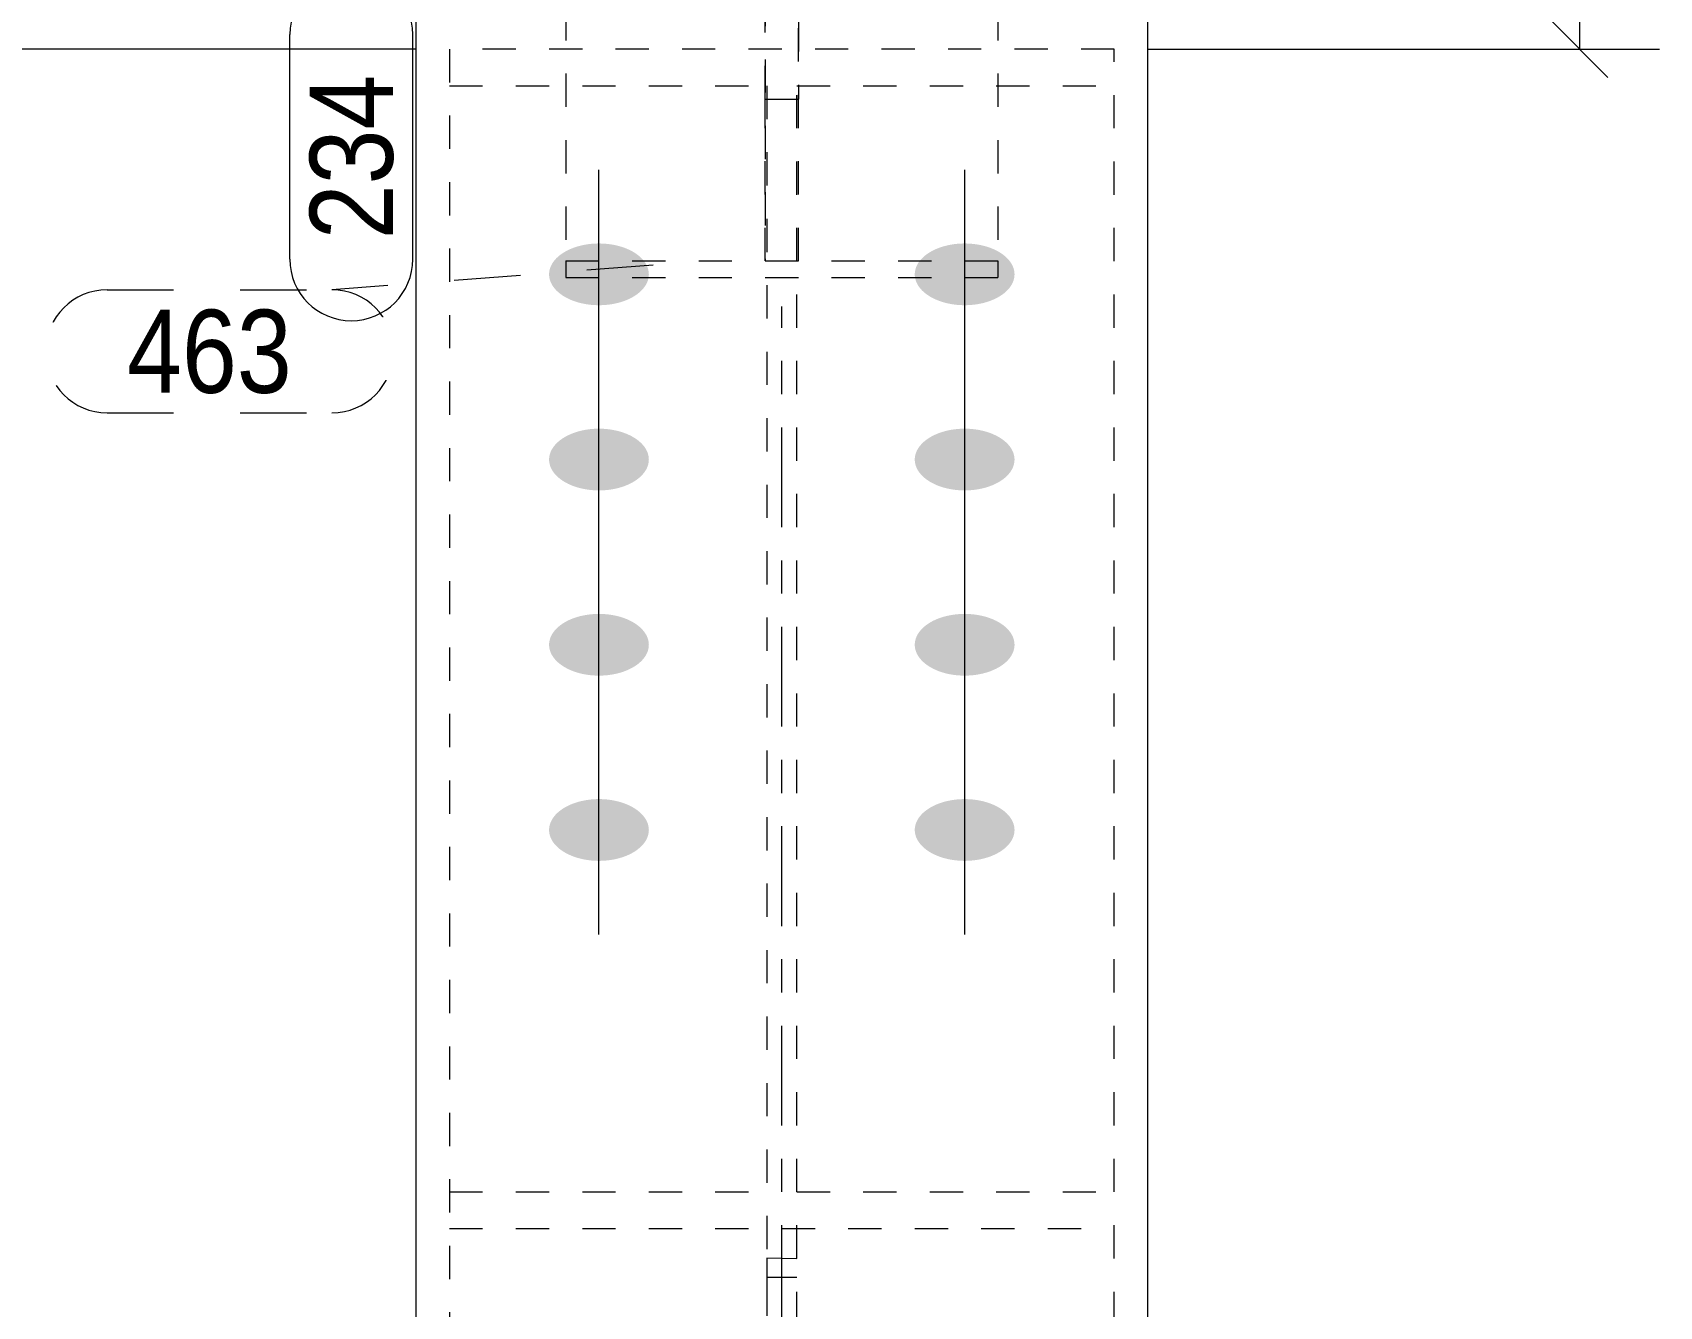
# Model space of a CAD drawing. Header units: millimetres. Extents: x 2 to 579, y 1 to 825.
# Drawn here: x 35.08 to 84.02, y 658.67 to 697 of the extents above; entities that cross this region are included whole.
import ezdxf

# ---------------------------------------------------------------- set-up
doc = ezdxf.new("R2010")
doc.units = ezdxf.units.MM
for name, pattern in [('XKITLINE00', [0]), ('XKITLINE01', [4, 1, -1, 1, -1]), ('XKITLINE02', [4, 2, -2]), ('XKITLINE03', [6, 3, -1, 1, -1])]:
    doc.linetypes.add(name, pattern=pattern)
for name, color, linetype, lineweight in [('Bolt', 3, 'Continuous', 0), ('Dimensions', 7, 'Continuous', 0), ('Part', 2, 'Continuous', 0), ('PartMark', 7, 'Continuous', 0)]:
    doc.layers.add(name, color=color, linetype=linetype, lineweight=lineweight)
doc.styles.add('ARIAL', font='ARIAL.TTF')

# ---------------------------------------------------------------- blocks, each defined once
blk = doc.blocks.new('*A40')
at = {"layer": 'Bolt'}
for points in [[(52.083, 688.792), (52.046, 688.793), (52.009, 688.794), (51.972, 688.796), (51.936, 688.799), (51.899, 688.802), (51.863, 688.805), (51.827, 688.81), (51.791, 688.814), (51.755, 688.82), (51.719, 688.825), (51.684, 688.832), (51.649, 688.839), (51.614, 688.846), (51.58, 688.854), (51.545, 688.862), (51.512, 688.871), (51.478, 688.881), (51.445, 688.891), (51.412, 688.901), (51.38, 688.912), (51.348, 688.924), (51.317, 688.936), (51.286, 688.948), (51.256, 688.961), (51.226, 688.975), (51.197, 688.988), (51.168, 689.003), (51.14, 689.017), (51.112, 689.032), (51.085, 689.048), (51.059, 689.064), (51.033, 689.08), (51.008, 689.097), (50.984, 689.114), (50.96, 689.131), (50.937, 689.149), (50.915, 689.167), (50.893, 689.186), (50.872, 689.205), (50.852, 689.224), (50.833, 689.243), (50.814, 689.263), (50.797, 689.283), (50.78, 689.303), (50.764, 689.323), (50.748, 689.344), (50.734, 689.365), (50.72, 689.386), (50.707, 689.408), (50.695, 689.429), (50.684, 689.451), (50.674, 689.473), (50.664, 689.495), (50.656, 689.517), (50.648, 689.539), (50.642, 689.562), (50.636, 689.584), (50.631, 689.607), (50.627, 689.629), (50.624, 689.652), (50.621, 689.675), (50.62, 689.698), (50.62, 689.72), (50.62, 689.743), (50.621, 689.766), (50.624, 689.789), (50.627, 689.811), (50.631, 689.834), (50.636, 689.857), (50.642, 689.879), (50.648, 689.902), (50.656, 689.924), (50.664, 689.946), (50.674, 689.968), (50.684, 689.99), (50.695, 690.012), (50.707, 690.033), (50.72, 690.055), (50.734, 690.076), (50.748, 690.097), (50.764, 690.117), (50.78, 690.138), (50.797, 690.158), (50.814, 690.178), (50.833, 690.198), (50.852, 690.217), (50.872, 690.236), (50.893, 690.255), (50.915, 690.274), (50.937, 690.292), (50.96, 690.31), (50.984, 690.327), (51.008, 690.344), (51.033, 690.361), (51.059, 690.377), (51.085, 690.393), (51.112, 690.409), (51.14, 690.424), (51.168, 690.438), (51.197, 690.453), (51.226, 690.466), (51.256, 690.48), (51.286, 690.493), (51.317, 690.505), (51.348, 690.517), (51.38, 690.528), (51.412, 690.539), (51.445, 690.55), (51.478, 690.56), (51.512, 690.569), (51.545, 690.578), (51.58, 690.587), (51.614, 690.595), (51.649, 690.602), (51.684, 690.609), (51.719, 690.615), (51.755, 690.621), (51.791, 690.627), (51.827, 690.631), (51.863, 690.635), (51.899, 690.639), (51.936, 690.642), (51.972, 690.645), (52.009, 690.647), (52.046, 690.648), (52.083, 690.649), (52.12, 690.649), (52.156, 690.649), (52.193, 690.648), (52.23, 690.647), (52.267, 690.645), (52.303, 690.642), (52.34, 690.639), (52.376, 690.635), (52.412, 690.631), (52.448, 690.627), (52.484, 690.621), (52.52, 690.615), (52.555, 690.609), (52.59, 690.602), (52.625, 690.595), (52.659, 690.587), (52.694, 690.578), (52.727, 690.569), (52.761, 690.56), (52.794, 690.55), (52.827, 690.539), (52.859, 690.528), (52.891, 690.517), (52.922, 690.505), (52.953, 690.493), (52.983, 690.48), (53.013, 690.466), (53.042, 690.453), (53.071, 690.438), (53.099, 690.424), (53.127, 690.409), (53.154, 690.393), (53.18, 690.377), (53.206, 690.361), (53.231, 690.344), (53.255, 690.327), (53.279, 690.31), (53.302, 690.292), (53.324, 690.274), (53.346, 690.255), (53.367, 690.236), (53.387, 690.217), (53.406, 690.198), (53.425, 690.178), (53.442, 690.158), (53.459, 690.138), (53.476, 690.117), (53.491, 690.097), (53.505, 690.076), (53.519, 690.055), (53.532, 690.033), (53.544, 690.012), (53.555, 689.99), (53.565, 689.968), (53.575, 689.946), (53.583, 689.924), (53.591, 689.902), (53.597, 689.879), (53.603, 689.857), (53.608, 689.834), (53.612, 689.811), (53.615, 689.789), (53.618, 689.766), (53.619, 689.743), (53.62, 689.72), (53.619, 689.698), (53.618, 689.675), (53.615, 689.652), (53.612, 689.629), (53.608, 689.607), (53.603, 689.584), (53.597, 689.562), (53.591, 689.539), (53.583, 689.517), (53.575, 689.495), (53.565, 689.473), (53.555, 689.451), (53.544, 689.429), (53.532, 689.408), (53.519, 689.386), (53.505, 689.365), (53.491, 689.344), (53.476, 689.323), (53.459, 689.303), (53.442, 689.283), (53.425, 689.263), (53.406, 689.243), (53.387, 689.224), (53.367, 689.205), (53.346, 689.186), (53.324, 689.167), (53.302, 689.149), (53.279, 689.131), (53.255, 689.114), (53.231, 689.097), (53.206, 689.08), (53.18, 689.064), (53.154, 689.048), (53.127, 689.032), (53.099, 689.017), (53.071, 689.003), (53.042, 688.988), (53.013, 688.975), (52.983, 688.961), (52.953, 688.948), (52.922, 688.936), (52.891, 688.924), (52.859, 688.912), (52.827, 688.901), (52.794, 688.891), (52.761, 688.881), (52.727, 688.871), (52.694, 688.862), (52.659, 688.854), (52.625, 688.846), (52.59, 688.839), (52.555, 688.832), (52.52, 688.825), (52.484, 688.82), (52.448, 688.814), (52.412, 688.81), (52.376, 688.805), (52.34, 688.802), (52.303, 688.799), (52.267, 688.796), (52.23, 688.794), (52.193, 688.793), (52.156, 688.792), (52.12, 688.792)], [(63.083, 688.792), (63.046, 688.793), (63.009, 688.794), (62.972, 688.796), (62.936, 688.799), (62.899, 688.802), (62.863, 688.805), (62.827, 688.81), (62.791, 688.814), (62.755, 688.82), (62.719, 688.825), (62.684, 688.832), (62.649, 688.839), (62.614, 688.846), (62.58, 688.854), (62.545, 688.862), (62.512, 688.871), (62.478, 688.881), (62.445, 688.891), (62.412, 688.901), (62.38, 688.912), (62.348, 688.924), (62.317, 688.936), (62.286, 688.948), (62.256, 688.961), (62.226, 688.975), (62.197, 688.988), (62.168, 689.003), (62.14, 689.017), (62.112, 689.032), (62.085, 689.048), (62.059, 689.064), (62.033, 689.08), (62.008, 689.097), (61.984, 689.114), (61.96, 689.131), (61.937, 689.149), (61.915, 689.167), (61.893, 689.186), (61.872, 689.205), (61.852, 689.224), (61.833, 689.243), (61.814, 689.263), (61.797, 689.283), (61.78, 689.303), (61.764, 689.323), (61.748, 689.344), (61.734, 689.365), (61.72, 689.386), (61.707, 689.408), (61.695, 689.429), (61.684, 689.451), (61.674, 689.473), (61.664, 689.495), (61.656, 689.517), (61.648, 689.539), (61.642, 689.562), (61.636, 689.584), (61.631, 689.607), (61.627, 689.629), (61.624, 689.652), (61.621, 689.675), (61.62, 689.698), (61.62, 689.72), (61.62, 689.743), (61.621, 689.766), (61.624, 689.789), (61.627, 689.811), (61.631, 689.834), (61.636, 689.857), (61.642, 689.879), (61.648, 689.902), (61.656, 689.924), (61.664, 689.946), (61.674, 689.968), (61.684, 689.99), (61.695, 690.012), (61.707, 690.033), (61.72, 690.055), (61.734, 690.076), (61.748, 690.097), (61.764, 690.117), (61.78, 690.138), (61.797, 690.158), (61.814, 690.178), (61.833, 690.198), (61.852, 690.217), (61.872, 690.236), (61.893, 690.255), (61.915, 690.274), (61.937, 690.292), (61.96, 690.31), (61.984, 690.327), (62.008, 690.344), (62.033, 690.361), (62.059, 690.377), (62.085, 690.393), (62.112, 690.409), (62.14, 690.424), (62.168, 690.438), (62.197, 690.453), (62.226, 690.466), (62.256, 690.48), (62.286, 690.493), (62.317, 690.505), (62.348, 690.517), (62.38, 690.528), (62.412, 690.539), (62.445, 690.55), (62.478, 690.56), (62.512, 690.569), (62.545, 690.578), (62.58, 690.587), (62.614, 690.595), (62.649, 690.602), (62.684, 690.609), (62.719, 690.615), (62.755, 690.621), (62.791, 690.627), (62.827, 690.631), (62.863, 690.635), (62.899, 690.639), (62.936, 690.642), (62.972, 690.645), (63.009, 690.647), (63.046, 690.648), (63.083, 690.649), (63.12, 690.649), (63.156, 690.649), (63.193, 690.648), (63.23, 690.647), (63.267, 690.645), (63.303, 690.642), (63.34, 690.639), (63.376, 690.635), (63.412, 690.631), (63.448, 690.627), (63.484, 690.621), (63.52, 690.615), (63.555, 690.609), (63.59, 690.602), (63.625, 690.595), (63.659, 690.587), (63.694, 690.578), (63.727, 690.569), (63.761, 690.56), (63.794, 690.55), (63.827, 690.539), (63.859, 690.528), (63.891, 690.517), (63.922, 690.505), (63.953, 690.493), (63.983, 690.48), (64.013, 690.466), (64.042, 690.453), (64.071, 690.438), (64.099, 690.424), (64.127, 690.409), (64.154, 690.393), (64.18, 690.377), (64.206, 690.361), (64.231, 690.344), (64.255, 690.327), (64.279, 690.31), (64.302, 690.292), (64.324, 690.274), (64.346, 690.255), (64.367, 690.236), (64.387, 690.217), (64.406, 690.198), (64.425, 690.178), (64.442, 690.158), (64.459, 690.138), (64.476, 690.117), (64.491, 690.097), (64.505, 690.076), (64.519, 690.055), (64.532, 690.033), (64.544, 690.012), (64.555, 689.99), (64.565, 689.968), (64.575, 689.946), (64.583, 689.924), (64.591, 689.902), (64.597, 689.879), (64.603, 689.857), (64.608, 689.834), (64.612, 689.811), (64.615, 689.789), (64.618, 689.766), (64.619, 689.743), (64.62, 689.72), (64.619, 689.698), (64.618, 689.675), (64.615, 689.652), (64.612, 689.629), (64.608, 689.607), (64.603, 689.584), (64.597, 689.562), (64.591, 689.539), (64.583, 689.517), (64.575, 689.495), (64.565, 689.473), (64.555, 689.451), (64.544, 689.429), (64.532, 689.408), (64.519, 689.386), (64.505, 689.365), (64.491, 689.344), (64.476, 689.323), (64.459, 689.303), (64.442, 689.283), (64.425, 689.263), (64.406, 689.243), (64.387, 689.224), (64.367, 689.205), (64.346, 689.186), (64.324, 689.167), (64.302, 689.149), (64.279, 689.131), (64.255, 689.114), (64.231, 689.097), (64.206, 689.08), (64.18, 689.064), (64.154, 689.048), (64.127, 689.032), (64.099, 689.017), (64.071, 689.003), (64.042, 688.988), (64.013, 688.975), (63.983, 688.961), (63.953, 688.948), (63.922, 688.936), (63.891, 688.924), (63.859, 688.912), (63.827, 688.901), (63.794, 688.891), (63.761, 688.881), (63.727, 688.871), (63.694, 688.862), (63.659, 688.854), (63.625, 688.846), (63.59, 688.839), (63.555, 688.832), (63.52, 688.825), (63.484, 688.82), (63.448, 688.814), (63.412, 688.81), (63.376, 688.805), (63.34, 688.802), (63.303, 688.799), (63.267, 688.796), (63.23, 688.794), (63.193, 688.793), (63.156, 688.792), (63.12, 688.792)], [(52.083, 683.22), (52.046, 683.221), (52.009, 683.222), (51.972, 683.224), (51.936, 683.227), (51.899, 683.23), (51.863, 683.234), (51.827, 683.238), (51.791, 683.242), (51.755, 683.248), (51.719, 683.254), (51.684, 683.26), (51.649, 683.267), (51.614, 683.274), (51.58, 683.282), (51.545, 683.291), (51.512, 683.3), (51.478, 683.309), (51.445, 683.319), (51.412, 683.33), (51.38, 683.341), (51.348, 683.352), (51.317, 683.364), (51.286, 683.376), (51.256, 683.389), (51.226, 683.403), (51.197, 683.416), (51.168, 683.431), (51.14, 683.445), (51.112, 683.46), (51.085, 683.476), (51.059, 683.492), (51.033, 683.508), (51.008, 683.525), (50.984, 683.542), (50.96, 683.559), (50.937, 683.577), (50.915, 683.595), (50.893, 683.614), (50.872, 683.633), (50.852, 683.652), (50.833, 683.671), (50.814, 683.691), (50.797, 683.711), (50.78, 683.731), (50.764, 683.752), (50.748, 683.772), (50.734, 683.793), (50.72, 683.814), (50.707, 683.836), (50.695, 683.857), (50.684, 683.879), (50.674, 683.901), (50.664, 683.923), (50.656, 683.945), (50.648, 683.967), (50.642, 683.99), (50.636, 684.012), (50.631, 684.035), (50.627, 684.058), (50.624, 684.08), (50.621, 684.103), (50.62, 684.126), (50.62, 684.149), (50.62, 684.171), (50.621, 684.194), (50.624, 684.217), (50.627, 684.24), (50.631, 684.262), (50.636, 684.285), (50.642, 684.307), (50.648, 684.33), (50.656, 684.352), (50.664, 684.374), (50.674, 684.396), (50.684, 684.418), (50.695, 684.44), (50.707, 684.461), (50.72, 684.483), (50.734, 684.504), (50.748, 684.525), (50.764, 684.546), (50.78, 684.566), (50.797, 684.586), (50.814, 684.606), (50.833, 684.626), (50.852, 684.645), (50.872, 684.664), (50.893, 684.683), (50.915, 684.702), (50.937, 684.72), (50.96, 684.738), (50.984, 684.755), (51.008, 684.772), (51.033, 684.789), (51.059, 684.805), (51.085, 684.821), (51.112, 684.837), (51.14, 684.852), (51.168, 684.866), (51.197, 684.881), (51.226, 684.894), (51.256, 684.908), (51.286, 684.921), (51.317, 684.933), (51.348, 684.945), (51.38, 684.957), (51.412, 684.968), (51.445, 684.978), (51.478, 684.988), (51.512, 684.998), (51.545, 685.007), (51.58, 685.015), (51.614, 685.023), (51.649, 685.03), (51.684, 685.037), (51.719, 685.044), (51.755, 685.049), (51.791, 685.055), (51.827, 685.059), (51.863, 685.064), (51.899, 685.067), (51.936, 685.07), (51.972, 685.073), (52.009, 685.075), (52.046, 685.076), (52.083, 685.077), (52.12, 685.077), (52.156, 685.077), (52.193, 685.076), (52.23, 685.075), (52.267, 685.073), (52.303, 685.07), (52.34, 685.067), (52.376, 685.064), (52.412, 685.059), (52.448, 685.055), (52.484, 685.049), (52.52, 685.044), (52.555, 685.037), (52.59, 685.03), (52.625, 685.023), (52.659, 685.015), (52.694, 685.007), (52.727, 684.998), (52.761, 684.988), (52.794, 684.978), (52.827, 684.968), (52.859, 684.957), (52.891, 684.945), (52.922, 684.933), (52.953, 684.921), (52.983, 684.908), (53.013, 684.894), (53.042, 684.881), (53.071, 684.866), (53.099, 684.852), (53.127, 684.837), (53.154, 684.821), (53.18, 684.805), (53.206, 684.789), (53.231, 684.772), (53.255, 684.755), (53.279, 684.738), (53.302, 684.72), (53.324, 684.702), (53.346, 684.683), (53.367, 684.664), (53.387, 684.645), (53.406, 684.626), (53.425, 684.606), (53.442, 684.586), (53.459, 684.566), (53.476, 684.546), (53.491, 684.525), (53.505, 684.504), (53.519, 684.483), (53.532, 684.461), (53.544, 684.44), (53.555, 684.418), (53.565, 684.396), (53.575, 684.374), (53.583, 684.352), (53.591, 684.33), (53.597, 684.307), (53.603, 684.285), (53.608, 684.262), (53.612, 684.24), (53.615, 684.217), (53.618, 684.194), (53.619, 684.171), (53.62, 684.149), (53.619, 684.126), (53.618, 684.103), (53.615, 684.08), (53.612, 684.058), (53.608, 684.035), (53.603, 684.012), (53.597, 683.99), (53.591, 683.967), (53.583, 683.945), (53.575, 683.923), (53.565, 683.901), (53.555, 683.879), (53.544, 683.857), (53.532, 683.836), (53.519, 683.814), (53.505, 683.793), (53.491, 683.772), (53.476, 683.752), (53.459, 683.731), (53.442, 683.711), (53.425, 683.691), (53.406, 683.671), (53.387, 683.652), (53.367, 683.633), (53.346, 683.614), (53.324, 683.595), (53.302, 683.577), (53.279, 683.559), (53.255, 683.542), (53.231, 683.525), (53.206, 683.508), (53.18, 683.492), (53.154, 683.476), (53.127, 683.46), (53.099, 683.445), (53.071, 683.431), (53.042, 683.416), (53.013, 683.403), (52.983, 683.389), (52.953, 683.376), (52.922, 683.364), (52.891, 683.352), (52.859, 683.341), (52.827, 683.33), (52.794, 683.319), (52.761, 683.309), (52.727, 683.3), (52.694, 683.291), (52.659, 683.282), (52.625, 683.274), (52.59, 683.267), (52.555, 683.26), (52.52, 683.254), (52.484, 683.248), (52.448, 683.242), (52.412, 683.238), (52.376, 683.234), (52.34, 683.23), (52.303, 683.227), (52.267, 683.224), (52.23, 683.222), (52.193, 683.221), (52.156, 683.22), (52.12, 683.22)], [(63.083, 683.22), (63.046, 683.221), (63.009, 683.222), (62.972, 683.224), (62.936, 683.227), (62.899, 683.23), (62.863, 683.234), (62.827, 683.238), (62.791, 683.242), (62.755, 683.248), (62.719, 683.254), (62.684, 683.26), (62.649, 683.267), (62.614, 683.274), (62.58, 683.282), (62.545, 683.291), (62.512, 683.3), (62.478, 683.309), (62.445, 683.319), (62.412, 683.33), (62.38, 683.341), (62.348, 683.352), (62.317, 683.364), (62.286, 683.376), (62.256, 683.389), (62.226, 683.403), (62.197, 683.416), (62.168, 683.431), (62.14, 683.445), (62.112, 683.46), (62.085, 683.476), (62.059, 683.492), (62.033, 683.508), (62.008, 683.525), (61.984, 683.542), (61.96, 683.559), (61.937, 683.577), (61.915, 683.595), (61.893, 683.614), (61.872, 683.633), (61.852, 683.652), (61.833, 683.671), (61.814, 683.691), (61.797, 683.711), (61.78, 683.731), (61.764, 683.752), (61.748, 683.772), (61.734, 683.793), (61.72, 683.814), (61.707, 683.836), (61.695, 683.857), (61.684, 683.879), (61.674, 683.901), (61.664, 683.923), (61.656, 683.945), (61.648, 683.967), (61.642, 683.99), (61.636, 684.012), (61.631, 684.035), (61.627, 684.058), (61.624, 684.08), (61.621, 684.103), (61.62, 684.126), (61.62, 684.149), (61.62, 684.171), (61.621, 684.194), (61.624, 684.217), (61.627, 684.24), (61.631, 684.262), (61.636, 684.285), (61.642, 684.307), (61.648, 684.33), (61.656, 684.352), (61.664, 684.374), (61.674, 684.396), (61.684, 684.418), (61.695, 684.44), (61.707, 684.461), (61.72, 684.483), (61.734, 684.504), (61.748, 684.525), (61.764, 684.546), (61.78, 684.566), (61.797, 684.586), (61.814, 684.606), (61.833, 684.626), (61.852, 684.645), (61.872, 684.664), (61.893, 684.683), (61.915, 684.702), (61.937, 684.72), (61.96, 684.738), (61.984, 684.755), (62.008, 684.772), (62.033, 684.789), (62.059, 684.805), (62.085, 684.821), (62.112, 684.837), (62.14, 684.852), (62.168, 684.866), (62.197, 684.881), (62.226, 684.894), (62.256, 684.908), (62.286, 684.921), (62.317, 684.933), (62.348, 684.945), (62.38, 684.957), (62.412, 684.968), (62.445, 684.978), (62.478, 684.988), (62.512, 684.998), (62.545, 685.007), (62.58, 685.015), (62.614, 685.023), (62.649, 685.03), (62.684, 685.037), (62.719, 685.044), (62.755, 685.049), (62.791, 685.055), (62.827, 685.059), (62.863, 685.064), (62.899, 685.067), (62.936, 685.07), (62.972, 685.073), (63.009, 685.075), (63.046, 685.076), (63.083, 685.077), (63.12, 685.077), (63.156, 685.077), (63.193, 685.076), (63.23, 685.075), (63.267, 685.073), (63.303, 685.07), (63.34, 685.067), (63.376, 685.064), (63.412, 685.059), (63.448, 685.055), (63.484, 685.049), (63.52, 685.044), (63.555, 685.037), (63.59, 685.03), (63.625, 685.023), (63.659, 685.015), (63.694, 685.007), (63.727, 684.998), (63.761, 684.988), (63.794, 684.978), (63.827, 684.968), (63.859, 684.957), (63.891, 684.945), (63.922, 684.933), (63.953, 684.921), (63.983, 684.908), (64.013, 684.894), (64.042, 684.881), (64.071, 684.866), (64.099, 684.852), (64.127, 684.837), (64.154, 684.821), (64.18, 684.805), (64.206, 684.789), (64.231, 684.772), (64.255, 684.755), (64.279, 684.738), (64.302, 684.72), (64.324, 684.702), (64.346, 684.683), (64.367, 684.664), (64.387, 684.645), (64.406, 684.626), (64.425, 684.606), (64.442, 684.586), (64.459, 684.566), (64.476, 684.546), (64.491, 684.525), (64.505, 684.504), (64.519, 684.483), (64.532, 684.461), (64.544, 684.44), (64.555, 684.418), (64.565, 684.396), (64.575, 684.374), (64.583, 684.352), (64.591, 684.33), (64.597, 684.307), (64.603, 684.285), (64.608, 684.262), (64.612, 684.24), (64.615, 684.217), (64.618, 684.194), (64.619, 684.171), (64.62, 684.149), (64.619, 684.126), (64.618, 684.103), (64.615, 684.08), (64.612, 684.058), (64.608, 684.035), (64.603, 684.012), (64.597, 683.99), (64.591, 683.967), (64.583, 683.945), (64.575, 683.923), (64.565, 683.901), (64.555, 683.879), (64.544, 683.857), (64.532, 683.836), (64.519, 683.814), (64.505, 683.793), (64.491, 683.772), (64.476, 683.752), (64.459, 683.731), (64.442, 683.711), (64.425, 683.691), (64.406, 683.671), (64.387, 683.652), (64.367, 683.633), (64.346, 683.614), (64.324, 683.595), (64.302, 683.577), (64.279, 683.559), (64.255, 683.542), (64.231, 683.525), (64.206, 683.508), (64.18, 683.492), (64.154, 683.476), (64.127, 683.46), (64.099, 683.445), (64.071, 683.431), (64.042, 683.416), (64.013, 683.403), (63.983, 683.389), (63.953, 683.376), (63.922, 683.364), (63.891, 683.352), (63.859, 683.341), (63.827, 683.33), (63.794, 683.319), (63.761, 683.309), (63.727, 683.3), (63.694, 683.291), (63.659, 683.282), (63.625, 683.274), (63.59, 683.267), (63.555, 683.26), (63.52, 683.254), (63.484, 683.248), (63.448, 683.242), (63.412, 683.238), (63.376, 683.234), (63.34, 683.23), (63.303, 683.227), (63.267, 683.224), (63.23, 683.222), (63.193, 683.221), (63.156, 683.22), (63.12, 683.22)], [(52.083, 677.648), (52.046, 677.649), (52.009, 677.651), (51.972, 677.653), (51.936, 677.655), (51.899, 677.658), (51.863, 677.662), (51.827, 677.666), (51.791, 677.671), (51.755, 677.676), (51.719, 677.682), (51.684, 677.688), (51.649, 677.695), (51.614, 677.702), (51.58, 677.71), (51.545, 677.719), (51.512, 677.728), (51.478, 677.737), (51.445, 677.747), (51.412, 677.758), (51.38, 677.769), (51.348, 677.78), (51.317, 677.792), (51.286, 677.805), (51.256, 677.817), (51.226, 677.831), (51.197, 677.845), (51.168, 677.859), (51.14, 677.874), (51.112, 677.889), (51.085, 677.904), (51.059, 677.92), (51.033, 677.936), (51.008, 677.953), (50.984, 677.97), (50.96, 677.988), (50.937, 678.005), (50.915, 678.023), (50.893, 678.042), (50.872, 678.061), (50.852, 678.08), (50.833, 678.099), (50.814, 678.119), (50.797, 678.139), (50.78, 678.159), (50.764, 678.18), (50.748, 678.2), (50.734, 678.221), (50.72, 678.242), (50.707, 678.264), (50.695, 678.285), (50.684, 678.307), (50.674, 678.329), (50.664, 678.351), (50.656, 678.373), (50.648, 678.396), (50.642, 678.418), (50.636, 678.44), (50.631, 678.463), (50.627, 678.486), (50.624, 678.508), (50.621, 678.531), (50.62, 678.554), (50.62, 678.577), (50.62, 678.599), (50.621, 678.622), (50.624, 678.645), (50.627, 678.668), (50.631, 678.69), (50.636, 678.713), (50.642, 678.735), (50.648, 678.758), (50.656, 678.78), (50.664, 678.802), (50.674, 678.824), (50.684, 678.846), (50.695, 678.868), (50.707, 678.89), (50.72, 678.911), (50.734, 678.932), (50.748, 678.953), (50.764, 678.974), (50.78, 678.994), (50.797, 679.014), (50.814, 679.034), (50.833, 679.054), (50.852, 679.074), (50.872, 679.093), (50.893, 679.111), (50.915, 679.13), (50.937, 679.148), (50.96, 679.166), (50.984, 679.183), (51.008, 679.2), (51.033, 679.217), (51.059, 679.233), (51.085, 679.249), (51.112, 679.265), (51.14, 679.28), (51.168, 679.295), (51.197, 679.309), (51.226, 679.323), (51.256, 679.336), (51.286, 679.349), (51.317, 679.361), (51.348, 679.373), (51.38, 679.385), (51.412, 679.396), (51.445, 679.406), (51.478, 679.416), (51.512, 679.426), (51.545, 679.435), (51.58, 679.443), (51.614, 679.451), (51.649, 679.458), (51.684, 679.465), (51.719, 679.472), (51.755, 679.477), (51.791, 679.483), (51.827, 679.487), (51.863, 679.492), (51.899, 679.495), (51.936, 679.498), (51.972, 679.501), (52.009, 679.503), (52.046, 679.504), (52.083, 679.505), (52.12, 679.505), (52.156, 679.505), (52.193, 679.504), (52.23, 679.503), (52.267, 679.501), (52.303, 679.498), (52.34, 679.495), (52.376, 679.492), (52.412, 679.487), (52.448, 679.483), (52.484, 679.477), (52.52, 679.472), (52.555, 679.465), (52.59, 679.458), (52.625, 679.451), (52.659, 679.443), (52.694, 679.435), (52.727, 679.426), (52.761, 679.416), (52.794, 679.406), (52.827, 679.396), (52.859, 679.385), (52.891, 679.373), (52.922, 679.361), (52.953, 679.349), (52.983, 679.336), (53.013, 679.323), (53.042, 679.309), (53.071, 679.295), (53.099, 679.28), (53.127, 679.265), (53.154, 679.249), (53.18, 679.233), (53.206, 679.217), (53.231, 679.2), (53.255, 679.183), (53.279, 679.166), (53.302, 679.148), (53.324, 679.13), (53.346, 679.111), (53.367, 679.093), (53.387, 679.074), (53.406, 679.054), (53.425, 679.034), (53.442, 679.014), (53.459, 678.994), (53.476, 678.974), (53.491, 678.953), (53.505, 678.932), (53.519, 678.911), (53.532, 678.89), (53.544, 678.868), (53.555, 678.846), (53.565, 678.824), (53.575, 678.802), (53.583, 678.78), (53.591, 678.758), (53.597, 678.735), (53.603, 678.713), (53.608, 678.69), (53.612, 678.668), (53.615, 678.645), (53.618, 678.622), (53.619, 678.599), (53.62, 678.577), (53.619, 678.554), (53.618, 678.531), (53.615, 678.508), (53.612, 678.486), (53.608, 678.463), (53.603, 678.44), (53.597, 678.418), (53.591, 678.396), (53.583, 678.373), (53.575, 678.351), (53.565, 678.329), (53.555, 678.307), (53.544, 678.285), (53.532, 678.264), (53.519, 678.242), (53.505, 678.221), (53.491, 678.2), (53.476, 678.18), (53.459, 678.159), (53.442, 678.139), (53.425, 678.119), (53.406, 678.099), (53.387, 678.08), (53.367, 678.061), (53.346, 678.042), (53.324, 678.023), (53.302, 678.005), (53.279, 677.988), (53.255, 677.97), (53.231, 677.953), (53.206, 677.936), (53.18, 677.92), (53.154, 677.904), (53.127, 677.889), (53.099, 677.874), (53.071, 677.859), (53.042, 677.845), (53.013, 677.831), (52.983, 677.817), (52.953, 677.805), (52.922, 677.792), (52.891, 677.78), (52.859, 677.769), (52.827, 677.758), (52.794, 677.747), (52.761, 677.737), (52.727, 677.728), (52.694, 677.719), (52.659, 677.71), (52.625, 677.702), (52.59, 677.695), (52.555, 677.688), (52.52, 677.682), (52.484, 677.676), (52.448, 677.671), (52.412, 677.666), (52.376, 677.662), (52.34, 677.658), (52.303, 677.655), (52.267, 677.653), (52.23, 677.651), (52.193, 677.649), (52.156, 677.648), (52.12, 677.648)], [(63.083, 677.648), (63.046, 677.649), (63.009, 677.651), (62.972, 677.653), (62.936, 677.655), (62.899, 677.658), (62.863, 677.662), (62.827, 677.666), (62.791, 677.671), (62.755, 677.676), (62.719, 677.682), (62.684, 677.688), (62.649, 677.695), (62.614, 677.702), (62.58, 677.71), (62.545, 677.719), (62.512, 677.728), (62.478, 677.737), (62.445, 677.747), (62.412, 677.758), (62.38, 677.769), (62.348, 677.78), (62.317, 677.792), (62.286, 677.805), (62.256, 677.817), (62.226, 677.831), (62.197, 677.845), (62.168, 677.859), (62.14, 677.874), (62.112, 677.889), (62.085, 677.904), (62.059, 677.92), (62.033, 677.936), (62.008, 677.953), (61.984, 677.97), (61.96, 677.988), (61.937, 678.005), (61.915, 678.023), (61.893, 678.042), (61.872, 678.061), (61.852, 678.08), (61.833, 678.099), (61.814, 678.119), (61.797, 678.139), (61.78, 678.159), (61.764, 678.18), (61.748, 678.2), (61.734, 678.221), (61.72, 678.242), (61.707, 678.264), (61.695, 678.285), (61.684, 678.307), (61.674, 678.329), (61.664, 678.351), (61.656, 678.373), (61.648, 678.396), (61.642, 678.418), (61.636, 678.44), (61.631, 678.463), (61.627, 678.486), (61.624, 678.508), (61.621, 678.531), (61.62, 678.554), (61.62, 678.577), (61.62, 678.599), (61.621, 678.622), (61.624, 678.645), (61.627, 678.668), (61.631, 678.69), (61.636, 678.713), (61.642, 678.735), (61.648, 678.758), (61.656, 678.78), (61.664, 678.802), (61.674, 678.824), (61.684, 678.846), (61.695, 678.868), (61.707, 678.89), (61.72, 678.911), (61.734, 678.932), (61.748, 678.953), (61.764, 678.974), (61.78, 678.994), (61.797, 679.014), (61.814, 679.034), (61.833, 679.054), (61.852, 679.074), (61.872, 679.093), (61.893, 679.111), (61.915, 679.13), (61.937, 679.148), (61.96, 679.166), (61.984, 679.183), (62.008, 679.2), (62.033, 679.217), (62.059, 679.233), (62.085, 679.249), (62.112, 679.265), (62.14, 679.28), (62.168, 679.295), (62.197, 679.309), (62.226, 679.323), (62.256, 679.336), (62.286, 679.349), (62.317, 679.361), (62.348, 679.373), (62.38, 679.385), (62.412, 679.396), (62.445, 679.406), (62.478, 679.416), (62.512, 679.426), (62.545, 679.435), (62.58, 679.443), (62.614, 679.451), (62.649, 679.458), (62.684, 679.465), (62.719, 679.472), (62.755, 679.477), (62.791, 679.483), (62.827, 679.487), (62.863, 679.492), (62.899, 679.495), (62.936, 679.498), (62.972, 679.501), (63.009, 679.503), (63.046, 679.504), (63.083, 679.505), (63.12, 679.505), (63.156, 679.505), (63.193, 679.504), (63.23, 679.503), (63.267, 679.501), (63.303, 679.498), (63.34, 679.495), (63.376, 679.492), (63.412, 679.487), (63.448, 679.483), (63.484, 679.477), (63.52, 679.472), (63.555, 679.465), (63.59, 679.458), (63.625, 679.451), (63.659, 679.443), (63.694, 679.435), (63.727, 679.426), (63.761, 679.416), (63.794, 679.406), (63.827, 679.396), (63.859, 679.385), (63.891, 679.373), (63.922, 679.361), (63.953, 679.349), (63.983, 679.336), (64.013, 679.323), (64.042, 679.309), (64.071, 679.295), (64.099, 679.28), (64.127, 679.265), (64.154, 679.249), (64.18, 679.233), (64.206, 679.217), (64.231, 679.2), (64.255, 679.183), (64.279, 679.166), (64.302, 679.148), (64.324, 679.13), (64.346, 679.111), (64.367, 679.093), (64.387, 679.074), (64.406, 679.054), (64.425, 679.034), (64.442, 679.014), (64.459, 678.994), (64.476, 678.974), (64.491, 678.953), (64.505, 678.932), (64.519, 678.911), (64.532, 678.89), (64.544, 678.868), (64.555, 678.846), (64.565, 678.824), (64.575, 678.802), (64.583, 678.78), (64.591, 678.758), (64.597, 678.735), (64.603, 678.713), (64.608, 678.69), (64.612, 678.668), (64.615, 678.645), (64.618, 678.622), (64.619, 678.599), (64.62, 678.577), (64.619, 678.554), (64.618, 678.531), (64.615, 678.508), (64.612, 678.486), (64.608, 678.463), (64.603, 678.44), (64.597, 678.418), (64.591, 678.396), (64.583, 678.373), (64.575, 678.351), (64.565, 678.329), (64.555, 678.307), (64.544, 678.285), (64.532, 678.264), (64.519, 678.242), (64.505, 678.221), (64.491, 678.2), (64.476, 678.18), (64.459, 678.159), (64.442, 678.139), (64.425, 678.119), (64.406, 678.099), (64.387, 678.08), (64.367, 678.061), (64.346, 678.042), (64.324, 678.023), (64.302, 678.005), (64.279, 677.988), (64.255, 677.97), (64.231, 677.953), (64.206, 677.936), (64.18, 677.92), (64.154, 677.904), (64.127, 677.889), (64.099, 677.874), (64.071, 677.859), (64.042, 677.845), (64.013, 677.831), (63.983, 677.817), (63.953, 677.805), (63.922, 677.792), (63.891, 677.78), (63.859, 677.769), (63.827, 677.758), (63.794, 677.747), (63.761, 677.737), (63.727, 677.728), (63.694, 677.719), (63.659, 677.71), (63.625, 677.702), (63.59, 677.695), (63.555, 677.688), (63.52, 677.682), (63.484, 677.676), (63.448, 677.671), (63.412, 677.666), (63.376, 677.662), (63.34, 677.658), (63.303, 677.655), (63.267, 677.653), (63.23, 677.651), (63.193, 677.649), (63.156, 677.648), (63.12, 677.648)], [(52.083, 672.076), (52.046, 672.077), (52.009, 672.079), (51.972, 672.081), (51.936, 672.083), (51.899, 672.086), (51.863, 672.09), (51.827, 672.094), (51.791, 672.099), (51.755, 672.104), (51.719, 672.11), (51.684, 672.116), (51.649, 672.123), (51.614, 672.13), (51.58, 672.138), (51.545, 672.147), (51.512, 672.156), (51.478, 672.165), (51.445, 672.175), (51.412, 672.186), (51.38, 672.197), (51.348, 672.208), (51.317, 672.22), (51.286, 672.233), (51.256, 672.246), (51.226, 672.259), (51.197, 672.273), (51.168, 672.287), (51.14, 672.302), (51.112, 672.317), (51.085, 672.332), (51.059, 672.348), (51.033, 672.364), (51.008, 672.381), (50.984, 672.398), (50.96, 672.416), (50.937, 672.433), (50.915, 672.452), (50.893, 672.47), (50.872, 672.489), (50.852, 672.508), (50.833, 672.527), (50.814, 672.547), (50.797, 672.567), (50.78, 672.587), (50.764, 672.608), (50.748, 672.628), (50.734, 672.649), (50.72, 672.671), (50.707, 672.692), (50.695, 672.714), (50.684, 672.735), (50.674, 672.757), (50.664, 672.779), (50.656, 672.801), (50.648, 672.824), (50.642, 672.846), (50.636, 672.869), (50.631, 672.891), (50.627, 672.914), (50.624, 672.936), (50.621, 672.959), (50.62, 672.982), (50.62, 673.005), (50.62, 673.028), (50.621, 673.05), (50.624, 673.073), (50.627, 673.096), (50.631, 673.118), (50.636, 673.141), (50.642, 673.164), (50.648, 673.186), (50.656, 673.208), (50.664, 673.23), (50.674, 673.252), (50.684, 673.274), (50.695, 673.296), (50.707, 673.318), (50.72, 673.339), (50.734, 673.36), (50.748, 673.381), (50.764, 673.402), (50.78, 673.422), (50.797, 673.443), (50.814, 673.463), (50.833, 673.482), (50.852, 673.502), (50.872, 673.521), (50.893, 673.54), (50.915, 673.558), (50.937, 673.576), (50.96, 673.594), (50.984, 673.611), (51.008, 673.628), (51.033, 673.645), (51.059, 673.661), (51.085, 673.677), (51.112, 673.693), (51.14, 673.708), (51.168, 673.723), (51.197, 673.737), (51.226, 673.751), (51.256, 673.764), (51.286, 673.777), (51.317, 673.789), (51.348, 673.801), (51.38, 673.813), (51.412, 673.824), (51.445, 673.834), (51.478, 673.844), (51.512, 673.854), (51.545, 673.863), (51.58, 673.871), (51.614, 673.879), (51.649, 673.887), (51.684, 673.893), (51.719, 673.9), (51.755, 673.906), (51.791, 673.911), (51.827, 673.916), (51.863, 673.92), (51.899, 673.923), (51.936, 673.926), (51.972, 673.929), (52.009, 673.931), (52.046, 673.932), (52.083, 673.933), (52.12, 673.933), (52.156, 673.933), (52.193, 673.932), (52.23, 673.931), (52.267, 673.929), (52.303, 673.926), (52.34, 673.923), (52.376, 673.92), (52.412, 673.916), (52.448, 673.911), (52.484, 673.906), (52.52, 673.9), (52.555, 673.893), (52.59, 673.887), (52.625, 673.879), (52.659, 673.871), (52.694, 673.863), (52.727, 673.854), (52.761, 673.844), (52.794, 673.834), (52.827, 673.824), (52.859, 673.813), (52.891, 673.801), (52.922, 673.789), (52.953, 673.777), (52.983, 673.764), (53.013, 673.751), (53.042, 673.737), (53.071, 673.723), (53.099, 673.708), (53.127, 673.693), (53.154, 673.677), (53.18, 673.661), (53.206, 673.645), (53.231, 673.628), (53.255, 673.611), (53.279, 673.594), (53.302, 673.576), (53.324, 673.558), (53.346, 673.54), (53.367, 673.521), (53.387, 673.502), (53.406, 673.482), (53.425, 673.463), (53.442, 673.443), (53.459, 673.422), (53.476, 673.402), (53.491, 673.381), (53.505, 673.36), (53.519, 673.339), (53.532, 673.318), (53.544, 673.296), (53.555, 673.274), (53.565, 673.252), (53.575, 673.23), (53.583, 673.208), (53.591, 673.186), (53.597, 673.164), (53.603, 673.141), (53.608, 673.118), (53.612, 673.096), (53.615, 673.073), (53.618, 673.05), (53.619, 673.028), (53.62, 673.005), (53.619, 672.982), (53.618, 672.959), (53.615, 672.936), (53.612, 672.914), (53.608, 672.891), (53.603, 672.869), (53.597, 672.846), (53.591, 672.824), (53.583, 672.801), (53.575, 672.779), (53.565, 672.757), (53.555, 672.735), (53.544, 672.714), (53.532, 672.692), (53.519, 672.671), (53.505, 672.649), (53.491, 672.628), (53.476, 672.608), (53.459, 672.587), (53.442, 672.567), (53.425, 672.547), (53.406, 672.527), (53.387, 672.508), (53.367, 672.489), (53.346, 672.47), (53.324, 672.452), (53.302, 672.433), (53.279, 672.416), (53.255, 672.398), (53.231, 672.381), (53.206, 672.364), (53.18, 672.348), (53.154, 672.332), (53.127, 672.317), (53.099, 672.302), (53.071, 672.287), (53.042, 672.273), (53.013, 672.259), (52.983, 672.246), (52.953, 672.233), (52.922, 672.22), (52.891, 672.208), (52.859, 672.197), (52.827, 672.186), (52.794, 672.175), (52.761, 672.165), (52.727, 672.156), (52.694, 672.147), (52.659, 672.138), (52.625, 672.13), (52.59, 672.123), (52.555, 672.116), (52.52, 672.11), (52.484, 672.104), (52.448, 672.099), (52.412, 672.094), (52.376, 672.09), (52.34, 672.086), (52.303, 672.083), (52.267, 672.081), (52.23, 672.079), (52.193, 672.077), (52.156, 672.076), (52.12, 672.076)], [(63.083, 672.076), (63.046, 672.077), (63.009, 672.079), (62.972, 672.081), (62.936, 672.083), (62.899, 672.086), (62.863, 672.09), (62.827, 672.094), (62.791, 672.099), (62.755, 672.104), (62.719, 672.11), (62.684, 672.116), (62.649, 672.123), (62.614, 672.13), (62.58, 672.138), (62.545, 672.147), (62.512, 672.156), (62.478, 672.165), (62.445, 672.175), (62.412, 672.186), (62.38, 672.197), (62.348, 672.208), (62.317, 672.22), (62.286, 672.233), (62.256, 672.246), (62.226, 672.259), (62.197, 672.273), (62.168, 672.287), (62.14, 672.302), (62.112, 672.317), (62.085, 672.332), (62.059, 672.348), (62.033, 672.364), (62.008, 672.381), (61.984, 672.398), (61.96, 672.416), (61.937, 672.433), (61.915, 672.452), (61.893, 672.47), (61.872, 672.489), (61.852, 672.508), (61.833, 672.527), (61.814, 672.547), (61.797, 672.567), (61.78, 672.587), (61.764, 672.608), (61.748, 672.628), (61.734, 672.649), (61.72, 672.671), (61.707, 672.692), (61.695, 672.714), (61.684, 672.735), (61.674, 672.757), (61.664, 672.779), (61.656, 672.801), (61.648, 672.824), (61.642, 672.846), (61.636, 672.869), (61.631, 672.891), (61.627, 672.914), (61.624, 672.936), (61.621, 672.959), (61.62, 672.982), (61.62, 673.005), (61.62, 673.028), (61.621, 673.05), (61.624, 673.073), (61.627, 673.096), (61.631, 673.118), (61.636, 673.141), (61.642, 673.164), (61.648, 673.186), (61.656, 673.208), (61.664, 673.23), (61.674, 673.252), (61.684, 673.274), (61.695, 673.296), (61.707, 673.318), (61.72, 673.339), (61.734, 673.36), (61.748, 673.381), (61.764, 673.402), (61.78, 673.422), (61.797, 673.443), (61.814, 673.463), (61.833, 673.482), (61.852, 673.502), (61.872, 673.521), (61.893, 673.54), (61.915, 673.558), (61.937, 673.576), (61.96, 673.594), (61.984, 673.611), (62.008, 673.628), (62.033, 673.645), (62.059, 673.661), (62.085, 673.677), (62.112, 673.693), (62.14, 673.708), (62.168, 673.723), (62.197, 673.737), (62.226, 673.751), (62.256, 673.764), (62.286, 673.777), (62.317, 673.789), (62.348, 673.801), (62.38, 673.813), (62.412, 673.824), (62.445, 673.834), (62.478, 673.844), (62.512, 673.854), (62.545, 673.863), (62.58, 673.871), (62.614, 673.879), (62.649, 673.887), (62.684, 673.893), (62.719, 673.9), (62.755, 673.906), (62.791, 673.911), (62.827, 673.916), (62.863, 673.92), (62.899, 673.923), (62.936, 673.926), (62.972, 673.929), (63.009, 673.931), (63.046, 673.932), (63.083, 673.933), (63.12, 673.933), (63.156, 673.933), (63.193, 673.932), (63.23, 673.931), (63.267, 673.929), (63.303, 673.926), (63.34, 673.923), (63.376, 673.92), (63.412, 673.916), (63.448, 673.911), (63.484, 673.906), (63.52, 673.9), (63.555, 673.893), (63.59, 673.887), (63.625, 673.879), (63.659, 673.871), (63.694, 673.863), (63.727, 673.854), (63.761, 673.844), (63.794, 673.834), (63.827, 673.824), (63.859, 673.813), (63.891, 673.801), (63.922, 673.789), (63.953, 673.777), (63.983, 673.764), (64.013, 673.751), (64.042, 673.737), (64.071, 673.723), (64.099, 673.708), (64.127, 673.693), (64.154, 673.677), (64.18, 673.661), (64.206, 673.645), (64.231, 673.628), (64.255, 673.611), (64.279, 673.594), (64.302, 673.576), (64.324, 673.558), (64.346, 673.54), (64.367, 673.521), (64.387, 673.502), (64.406, 673.482), (64.425, 673.463), (64.442, 673.443), (64.459, 673.422), (64.476, 673.402), (64.491, 673.381), (64.505, 673.36), (64.519, 673.339), (64.532, 673.318), (64.544, 673.296), (64.555, 673.274), (64.565, 673.252), (64.575, 673.23), (64.583, 673.208), (64.591, 673.186), (64.597, 673.164), (64.603, 673.141), (64.608, 673.118), (64.612, 673.096), (64.615, 673.073), (64.618, 673.05), (64.619, 673.028), (64.62, 673.005), (64.619, 672.982), (64.618, 672.959), (64.615, 672.936), (64.612, 672.914), (64.608, 672.891), (64.603, 672.869), (64.597, 672.846), (64.591, 672.824), (64.583, 672.801), (64.575, 672.779), (64.565, 672.757), (64.555, 672.735), (64.544, 672.714), (64.532, 672.692), (64.519, 672.671), (64.505, 672.649), (64.491, 672.628), (64.476, 672.608), (64.459, 672.587), (64.442, 672.567), (64.425, 672.547), (64.406, 672.527), (64.387, 672.508), (64.367, 672.489), (64.346, 672.47), (64.324, 672.452), (64.302, 672.433), (64.279, 672.416), (64.255, 672.398), (64.231, 672.381), (64.206, 672.364), (64.18, 672.348), (64.154, 672.332), (64.127, 672.317), (64.099, 672.302), (64.071, 672.287), (64.042, 672.273), (64.013, 672.259), (63.983, 672.246), (63.953, 672.233), (63.922, 672.22), (63.891, 672.208), (63.859, 672.197), (63.827, 672.186), (63.794, 672.175), (63.761, 672.165), (63.727, 672.156), (63.694, 672.147), (63.659, 672.138), (63.625, 672.13), (63.59, 672.123), (63.555, 672.116), (63.52, 672.11), (63.484, 672.104), (63.448, 672.099), (63.412, 672.094), (63.376, 672.09), (63.34, 672.086), (63.303, 672.083), (63.267, 672.081), (63.23, 672.079), (63.193, 672.077), (63.156, 672.076), (63.12, 672.076)]]:
    blk.add_hatch(color=3, dxfattribs=at).paths.add_polyline_path(points, flags=17)
at = {"layer": 'Bolt', "color": 3, "linetype": 'XKITLINE00', "lineweight": 0}
for p, q in [((52.12, 686.579), (52.12, 692.862)), ((63.12, 686.579), (63.12, 692.862)), ((52.12, 681.007), (52.12, 687.29)), ((63.12, 681.007), (63.12, 687.29)), ((52.12, 675.435), (52.12, 681.718)), ((63.12, 675.435), (63.12, 681.718)), ((52.12, 669.864), (52.12, 676.146)), ((63.12, 669.864), (63.12, 676.146))]:
    blk.add_line(p, q, dxfattribs=at)
blk = doc.blocks.new('*A52')
at = {"layer": 'Part', "color": 2, "linetype": 'XKITLINE00', "lineweight": 0}
for p, q in [((46.62, 621.847), (46.62, 705.758)), ((68.62, 705.758), (68.62, 621.847))]:
    blk.add_line(p, q, dxfattribs=at)
blk = doc.blocks.new('*A53')
at = {"layer": 'Part', "color": 7, "linetype": 'XKITLINE01', "lineweight": 0}
for p, q in [((47.62, 696.495), (47.62, 532.115)), ((67.62, 696.495), (47.62, 696.495)), ((67.62, 532.115), (67.62, 696.495)), ((47.62, 695.392), (57.17, 695.392)), ((57.17, 695.392), (57.17, 532.115)), ((58.07, 532.115), (58.07, 695.392)), ((58.07, 695.392), (67.62, 695.392)), ((47.62, 662.123), (57.17, 662.123)), ((58.07, 662.123), (67.62, 662.123)), ((47.62, 661.02), (67.62, 661.02))]:
    blk.add_line(p, q, dxfattribs=at)
at = {"layer": 'Part', "color": 7, "linetype": 'XKITLINE03', "lineweight": 0}
blk.add_line((57.62, 532.115), (57.62, 688.758), dxfattribs=at)
blk = doc.blocks.new('*A56')
at = {"layer": 'Part', "color": 7, "linetype": 'XKITLINE01', "lineweight": 0}
for p, q in [((58.07, 660.104), (57.17, 660.121)), ((57.17, 660.121), (57.17, 532.115)), ((58.07, 532.115), (58.07, 660.104)), ((57.17, 659.55), (58.07, 659.55))]:
    blk.add_line(p, q, dxfattribs=at)
blk = doc.blocks.new('*A71')
at = {"layer": 'Part', "color": 7, "linetype": 'XKITLINE01', "lineweight": 0}
for p, q in [((57.12, 697.424), (57.119, 704.188)), ((57.119, 704.188), (57.119, 690.123)), ((57.119, 704.188), (58.119, 704.188)), ((58.119, 704.188), (58.12, 697.424)), ((58.119, 690.123), (58.119, 704.188)), ((57.12, 694.995), (57.12, 697.424)), ((57.12, 697.424), (58.12, 697.424)), ((58.12, 697.424), (58.12, 694.995)), ((57.12, 690.123), (57.12, 694.995)), ((57.12, 694.995), (58.12, 694.995)), ((58.12, 690.123), (58.12, 694.995)), ((57.119, 690.123), (57.12, 690.123)), ((57.119, 690.123), (58.119, 690.123)), ((57.12, 690.123), (58.12, 690.123)), ((58.12, 690.123), (58.119, 690.123))]:
    blk.add_line(p, q, dxfattribs=at)
blk = doc.blocks.new('*A72')
at = {"layer": 'Part', "color": 2, "linetype": 'XKITLINE00', "lineweight": 0}
for p, q in [((51.119, 715.123), (51.119, 705.758)), ((51.119, 715.123), (64.119, 715.123)), ((64.119, 715.123), (64.119, 705.758))]:
    blk.add_line(p, q, dxfattribs=at)
at = {"layer": 'Part', "color": 7, "linetype": 'XKITLINE01', "lineweight": 0}
for p, q in [((64.119, 715.123), (51.119, 715.123)), ((51.119, 705.758), (51.119, 690.123)), ((64.119, 705.758), (64.119, 690.123)), ((51.119, 690.123), (64.119, 690.123))]:
    blk.add_line(p, q, dxfattribs=at)
blk = doc.blocks.new('*A73')
at = {"layer": 'Part', "color": 7, "linetype": 'XKITLINE01', "lineweight": 0}
for p, q in [((51.119, 690.123), (51.119, 689.623)), ((51.119, 690.123), (64.119, 690.123)), ((64.119, 690.123), (64.119, 689.623)), ((51.119, 689.623), (64.119, 689.623))]:
    blk.add_line(p, q, dxfattribs=at)
blk = doc.blocks.new('*A171')
at = {"layer": 'Dimensions', "color": 7, "linetype": 'XKITLINE00', "lineweight": 0}
blk.add_line((46.62, 696.495), (22.77, 696.495), dxfattribs=at)
blk = doc.blocks.new('*A183')
at = {"layer": 'PartMark', "color": 7, "linetype": 'XKITLINE00', "lineweight": 0}
for p, q in [((42.82, 690.175), (42.82, 696.938)), ((46.52, 690.175), (46.52, 696.938))]:
    blk.add_line(p, q, dxfattribs=at)
for centre, start, end in [((44.67, 696.938), 0, 180), ((44.67, 690.175), 180, 0)]:
    blk.add_arc(centre, 1.85, start, end, dxfattribs=at)
at = {"layer": 'PartMark', "color": 3, "style": 'ARIAL', "width": 0.85}
blk.add_text('234', height=2.5, rotation=90.0002, dxfattribs=at).set_placement((45.92, 690.775))
blk = doc.blocks.new('*A191')
at = {"layer": 'Dimensions', "color": 7, "linetype": 'XKITLINE00', "lineweight": 0}
for p, q in [((80.771, 712.572), (82.468, 710.875)), ((54.619, 711.723), (84.02, 711.723)), ((81.62, 696.495), (81.62, 711.723)), ((80.771, 697.344), (82.468, 695.647)), ((68.62, 696.495), (84.02, 696.495))]:
    blk.add_line(p, q, dxfattribs=at)
at = {"layer": 'Dimensions', "color": 3}
for p in [(81.62, 711.723), (81.62, 696.495)]:
    blk.add_point(p, dxfattribs=at)
at = {"layer": 'Dimensions', "color": 3, "style": 'ARIAL', "width": 0.85}
for s, p in [('9108', (71.419, 712.923)), ('8956', (66.919, 697.695))]:
    blk.add_text(s, height=3, dxfattribs=at).set_placement(p)
blk.add_text('152', height=3, rotation=90.0002, dxfattribs=at).set_placement((80.27, 700.772))
blk = doc.blocks.new('*A195')
at = {"layer": 'PartMark', "color": 7, "linetype": 'XKITLINE02', "lineweight": 0}
for p, q in [((53.749, 689.994), (44.089, 689.256)), ((37.326, 689.256), (44.089, 689.256)), ((37.326, 685.556), (44.089, 685.556))]:
    blk.add_line(p, q, dxfattribs=at)
for centre, start, end in [((37.326, 687.406), 90, 270), ((44.089, 687.406), 270, 90)]:
    blk.add_arc(centre, 1.85, start, end, dxfattribs=at)
at = {"layer": 'PartMark', "color": 3, "style": 'ARIAL', "width": 0.85}
blk.add_text('463', height=2.5, dxfattribs=at).set_placement((37.926, 686.156))

msp = doc.modelspace()

# ---------------------------------------------------------------- block references
at = {"lineweight": 0}
for name in ['*A191', '*A72', '*A52', '*A40', '*A71', '*A171', '*A183', '*A73', '*A195', '*A56']:
    msp.add_blockref(name, (0, 0), dxfattribs=at)
at = {"layer": 'Part', "lineweight": 0}
msp.add_blockref('*A53', (0, 0), dxfattribs=at)

doc.saveas('drawing.dxf')
